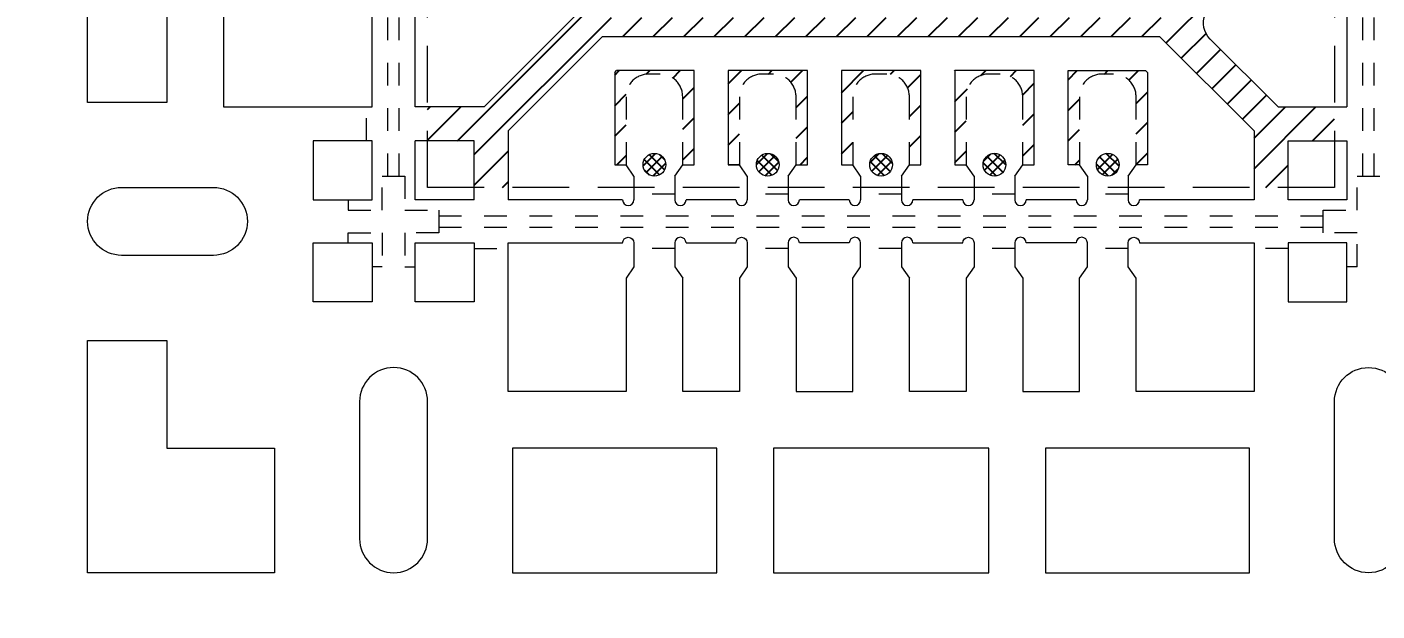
# Model space of a CAD drawing. Header units: millimetres. Extents: x -176 to -53, y -166 to -6.
# Drawn here: x -146.21 to -140.25, y -89.46 to -86.88 of the extents above; entities that cross this region are included whole.
import ezdxf

# ---------------------------------------------------------------- set-up
doc = ezdxf.new("R2010")
doc.units = ezdxf.units.MM
for name, pattern in [('DASHED', [0.75, 0.5, -0.25]), ('HIDDEN', [0.375, 0.25, -0.125]), ('HIDDEN2', [0.1875, 0.125, -0.0625])]:
    doc.linetypes.add(name, pattern=pattern)
doc.layers.get('Defpoints').update_dxf_attribs({"lineweight": 18})
for name, color, linetype, lineweight in [('1', 7, 'Continuous', 18), ('1D', 4, 'Continuous', 18), ('2D', 4, 'Continuous', 18), ('PKG', 6, 'HIDDEN', 9), ('引线框架', 7, 'Continuous', 20)]:
    doc.layers.add(name, color=color, linetype=linetype, lineweight=lineweight)
for name, color, linetype in [('HALF ETCH ON TOP SIDE', 6, 'Continuous'), ('HATCH', 4, 'Continuous'), ('标注', 4, 'Continuous')]:
    doc.layers.add(name, color=color, linetype=linetype)
doc.styles.add('宋体', font='SimSun.ttf')
doc.dimstyles.new('St. ZB', dxfattribs={"dimtxt": 1.25, "dimasz": 0.8, "dimexe": 0.3, "dimexo": 0.2, "dimgap": 0.3, "dimtad": 0, "dimdec": 3, "dimzin": 0, "dimdsep": 46, "dimtxsty": '宋体', "dimcen": 0.09, "dimdle": 1.6, "dimclrd": 7, "dimclre": 1, "dimclrt": 256, "dimadec": 0, "dimazin": 0, "dimtfac": 1, "dimtdec": 3, "dimtmove": 0, "dimatfit": 3, "dimfxl": 1, "dimtolj": 1, "dimtzin": 0, "dimarcsym": 0})
pattern_1 = [(45, (-191.68527, -94.89044), (-0.06735192, 0.06735192), [])]

# ---------------------------------------------------------------- blocks, each defined once
blk = doc.blocks.new('*D37')
at = {"layer": 'Defpoints', "color": 0, "transparency": 16777216}
for p in [(2203.7106, 712.4524), (2158.4985, 638.9782), (2164.9663, 638.9644)]:
    blk.add_point(p, dxfattribs=at)
at = {"layer": '标注', "color": 4, "linetype": 'Continuous', "lineweight": 5, "transparency": 16777216}
for p, q in [((2160.0985, 638.9782), (2158.4985, 638.9782)), ((2161.6985, 638.9644), (2160.0985, 638.9782)), ((2164.4663, 638.9644), (2161.6985, 638.9644))]:
    blk.add_line(p, q, dxfattribs=at)
at = {"layer": '标注', "lineweight": 0, "transparency": 16777216, "insert": (2149.7907, 638.9782), "char_height": 1.25, "attachment_point": 5, "style": '宋体'}
blk.add_mtext('\\A1;73.4880%%p0.300 TAPE', dxfattribs=at)
blk = doc.blocks.new('*D38')
at = {"layer": 'Defpoints', "color": 0, "transparency": 16777216}
for p in [(2203.7106, 712.4524), (2165.4606, 635.9644), (2158.5773, 635.9498)]:
    blk.add_point(p, dxfattribs=at)
at = {"layer": '标注', "color": 4, "linetype": 'Continuous', "lineweight": 5, "transparency": 16777216}
for p, q in [((2161.7773, 635.9644), (2160.1773, 635.9498)), ((2164.9606, 635.9644), (2161.7773, 635.9644)), ((2160.1773, 635.9498), (2158.5773, 635.9498))]:
    blk.add_line(p, q, dxfattribs=at)
at = {"layer": '标注', "lineweight": 0, "transparency": 16777216, "insert": (2155.704, 635.9498), "char_height": 1.25, "attachment_point": 5, "style": '宋体'}
blk.add_mtext('\\A1;76.488', dxfattribs=at)
blk = doc.blocks.new('*D47')
at = {"layer": 'Defpoints', "color": 0, "transparency": 16777216}
for p in [(2203.7106, 712.4524), (2168.9606, 639.9644), (2167.6683, 632.4048)]:
    blk.add_point(p, dxfattribs=at)
at = {"layer": '标注', "color": 4, "linetype": 'Continuous', "lineweight": 5, "transparency": 16777216}
for p, q in [((2168.9606, 639.4644), (2168.9606, 635.6048)), ((2168.9606, 635.6048), (2167.6683, 634.0048)), ((2167.6683, 634.0048), (2167.6683, 632.4048))]:
    blk.add_line(p, q, dxfattribs=at)
at = {"layer": '标注', "lineweight": 0, "transparency": 16777216, "insert": (2167.6683, 629.521), "char_height": 1.25, "attachment_point": 5, "rotation": 90, "style": '宋体'}
blk.add_mtext('\\A1;34.750', dxfattribs=at)

msp = doc.modelspace()

# ---------------------------------------------------------------- hatches: boundary and pattern name
at = {"layer": 'HALF ETCH ON TOP SIDE'}
h = msp.add_hatch(dxfattribs=at)
h.set_pattern_fill('ANSI37', color=6, scale=0.01)
h.set_pattern_definition([(45, (-180.875557, -95.067293), (-0.02245064, 0.02245064), []), (135, (-180.875557, -95.067293), (-0.02245064, -0.02245064), [])])
h.paths.add_polyline_path([(-143.4888, -87.4903, -1), (-143.3888, -87.4903, -1)])
h.paths.add_polyline_path([(-142.9888, -87.4903, -1), (-142.8888, -87.4903, -1)])
h.paths.add_polyline_path([(-142.4888, -87.4903, -1), (-142.3888, -87.4903, -1)])
h.paths.add_polyline_path([(-141.8888, -87.4903, -1), (-141.9888, -87.4903, -1)])
h.paths.add_polyline_path([(-141.4888, -87.4903, -1), (-141.3888, -87.4903, -1)])
at = {"layer": 'HATCH'}
h = msp.add_hatch(dxfattribs=at)
h.set_pattern_fill('ANSI31', color=256, scale=0.03)
h.set_pattern_definition(pattern_1)
h.paths.add_polyline_path([(-144.4388, -83.7953), (-144.2548, -83.7953), (-144.2338, -83.7742), (-144.2338, -83.5903), (-144.0838, -83.5903), (-144.0838, -83.8393), (-143.6675, -84.2553), (-141.6138, -84.2553), (-141.6138, -83.6903), (-141.5638, -83.6903), (-141.5638, -83.9903, 0.414214), (-141.4638, -84.0903), (-141.4138, -84.0903, 0.414214), (-141.3138, -83.9903), (-141.3138, -83.6903), (-141.2638, -83.6903), (-141.2638, -84.0677, 0.668127), (-141.0931, -84.1384), (-140.7938, -83.8393), (-140.7938, -83.5903), (-140.6438, -83.5903), (-140.6438, -83.7953), (-140.4388, -83.7953), (-140.4388, -83.9453), (-140.6877, -83.9453), (-140.9872, -84.2446, 0.66823), (-140.9165, -84.4153), (-140.5388, -84.4153), (-140.5388, -84.4653), (-140.8388, -84.4653, 0.414214), (-140.9388, -84.5653), (-140.9388, -84.6153, 0.414214), (-140.8388, -84.7153), (-140.5388, -84.7153), (-140.5388, -84.7653), (-140.8138, -84.7653), (-140.8138, -84.9153), (-140.5388, -84.9153), (-140.5388, -84.9653), (-140.8388, -84.9653, 0.414214), (-140.9388, -85.0653), (-140.9388, -85.1153, 0.414214), (-140.8388, -85.2153), (-140.5388, -85.2153), (-140.5388, -85.2653), (-141.1038, -85.2653), (-141.1038, -85.9153), (-140.5388, -85.9153), (-140.5388, -85.9653), (-140.8388, -85.9653, 0.414214), (-140.9388, -86.0653), (-140.9388, -86.1153, 0.414214), (-140.8388, -86.2153), (-140.5388, -86.2153), (-140.5388, -86.2653), (-140.8138, -86.2653), (-140.8138, -86.4153), (-140.5388, -86.4153), (-140.5388, -86.4653), (-140.8388, -86.4653, 0.414214), (-140.9388, -86.5653), (-140.9388, -86.6153, 0.414214), (-140.8388, -86.7153), (-140.5388, -86.7153), (-140.5388, -86.7653), (-140.9165, -86.7653, 0.66823), (-140.9872, -86.9361), (-140.6877, -87.2353), (-140.4388, -87.2353), (-140.4388, -87.3853), (-140.6438, -87.3853), (-140.6438, -87.5903), (-140.7938, -87.5903), (-140.7938, -87.3414), (-141.21, -86.9253), (-143.6675, -86.9253), (-144.0838, -87.3414), (-144.0838, -87.5903), (-144.2338, -87.5903), (-144.2338, -87.3853), (-144.4388, -87.3853), (-144.4388, -87.2353), (-144.1898, -87.2353), (-143.7738, -86.8195), (-143.7738, -86.2653), (-144.3388, -86.2653), (-144.3388, -86.2153), (-144.0388, -86.2153, 0.414214), (-143.9388, -86.1153), (-143.9388, -86.0653, 0.414214), (-144.0388, -85.9653), (-144.3388, -85.9653), (-144.3388, -85.9153), (-143.7738, -85.9153), (-143.7738, -85.2653), (-144.3388, -85.2653), (-144.3388, -85.2153), (-144.0388, -85.2153, 0.414214), (-143.9388, -85.1153), (-143.9388, -85.0653, 0.414214), (-144.0388, -84.9653), (-144.3388, -84.9653), (-144.3388, -84.9153), (-143.7738, -84.9153), (-143.7738, -84.3612), (-144.1898, -83.9453), (-144.4388, -83.9453)])
h.paths.add_polyline_path([(-143.6888, -84.6403), (-143.6888, -86.8403), (-141.1888, -86.8403), (-141.1888, -84.3403), (-143.3888, -84.3403)], flags=16)
h = msp.add_hatch(dxfattribs=at)
h.set_pattern_fill('ANSI31', color=256, scale=0.03)
h.set_pattern_definition(pattern_1)
h.paths.add_polyline_path([(-143.1138, -84.1053), (-143.1138, -83.6903), (-143.0638, -83.6903), (-143.0638, -83.9903, 0.414214), (-142.9638, -84.0903), (-142.9138, -84.0903, 0.414214), (-142.8138, -83.9903), (-142.8138, -83.6903), (-142.7638, -83.6903), (-142.7638, -84.1053)])
h.paths.add_polyline_path([(-143.6138, -83.6903), (-143.6138, -84.0969), (-143.6054, -84.1053), (-143.2638, -84.1053), (-143.2638, -83.6903), (-143.3138, -83.6903), (-143.3138, -83.9903, -0.414214), (-143.4138, -84.0903), (-143.4638, -84.0903, -0.414214), (-143.5638, -83.9903), (-143.5638, -83.6903)])
h.paths.add_polyline_path([(-142.6138, -84.1053), (-142.6138, -83.6903), (-142.5638, -83.6903), (-142.5638, -83.9903, 0.414214), (-142.4638, -84.0903), (-142.4138, -84.0903, 0.414214), (-142.3138, -83.9903), (-142.3138, -83.6903), (-142.2638, -83.6903), (-142.2638, -84.1053)])
h.paths.add_polyline_path([(-140.9538, -85.4153), (-140.9538, -85.7653), (-140.5388, -85.7653), (-140.5388, -85.7153), (-140.8388, -85.7153, -0.414214), (-140.9388, -85.6153), (-140.9388, -85.5653, -0.414214), (-140.8388, -85.4653), (-140.5388, -85.4653), (-140.5388, -85.4153)])
h.paths.add_polyline_path([(-142.1138, -83.6903), (-142.1138, -84.1053), (-141.7638, -84.1053), (-141.7638, -83.6903), (-141.8138, -83.6903), (-141.8138, -83.9903, -0.414214), (-141.9138, -84.0903), (-141.9638, -84.0903, -0.414214), (-142.0638, -83.9903), (-142.0638, -83.6903)])
h.paths.add_polyline_path([(-142.6138, -87.0753), (-142.6138, -87.4903), (-142.5638, -87.4903), (-142.5638, -87.1903, -0.414214), (-142.4638, -87.0903), (-142.4138, -87.0903, -0.414214), (-142.3138, -87.1903), (-142.3138, -87.4903), (-142.2638, -87.4903), (-142.2638, -87.0753)])
h.paths.add_polyline_path([(-141.6138, -87.4903), (-141.6138, -87.0753), (-141.2722, -87.0753), (-141.2638, -87.0837), (-141.2638, -87.4903), (-141.3138, -87.4903), (-141.3138, -87.1903, 0.414214), (-141.4138, -87.0903), (-141.4638, -87.0903, 0.414214), (-141.5638, -87.1903), (-141.5638, -87.4903)])
h.paths.add_polyline_path([(-142.1138, -87.0753), (-142.1138, -87.4903), (-142.0638, -87.4903), (-142.0638, -87.1903, -0.414214), (-141.9638, -87.0903), (-141.9138, -87.0903, -0.414214), (-141.8138, -87.1903), (-141.8138, -87.4903), (-141.7638, -87.4903), (-141.7638, -87.0753)])
h.paths.add_polyline_path([(-143.1138, -87.0753), (-143.1138, -87.4903), (-143.0638, -87.4903), (-143.0638, -87.1903, -0.414214), (-142.9638, -87.0903), (-142.9138, -87.0903, -0.414214), (-142.8138, -87.1903), (-142.8138, -87.4903), (-142.7638, -87.4903), (-142.7638, -87.0753)])
h.paths.add_polyline_path([(-144.3388, -86.4653), (-144.0388, -86.4653, -0.414214), (-143.9388, -86.5653), (-143.9388, -86.6153, -0.414214), (-144.0388, -86.7153), (-144.3388, -86.7153), (-144.3388, -86.7653), (-143.9322, -86.7653), (-143.9238, -86.7569), (-143.9238, -86.4153), (-144.3388, -86.4153)])
h.paths.add_polyline_path([(-143.6138, -87.0837), (-143.6138, -87.4903), (-143.5638, -87.4903), (-143.5638, -87.1903, -0.414214), (-143.4638, -87.0903), (-143.4138, -87.0903, -0.414214), (-143.3138, -87.1903), (-143.3138, -87.4903), (-143.2638, -87.4903), (-143.2638, -87.0753), (-143.6054, -87.0753)])
h.paths.add_polyline_path([(-144.3388, -85.4653), (-144.3388, -85.4153), (-143.9238, -85.4153), (-143.9238, -85.7653), (-144.3388, -85.7653), (-144.3388, -85.7153), (-144.0388, -85.7153, 0.414214), (-143.9388, -85.6153), (-143.9388, -85.5653, 0.414214), (-144.0388, -85.4653)])
h.paths.add_polyline_path([(-144.3388, -84.4653), (-144.3388, -84.4153), (-143.9322, -84.4153), (-143.9238, -84.4237), (-143.9238, -84.7653), (-144.3388, -84.7653), (-144.3388, -84.7153), (-144.0388, -84.7153, 0.414214), (-143.9388, -84.6153), (-143.9388, -84.5653, 0.414214), (-144.0388, -84.4653)])

# ---------------------------------------------------------------- linework, layer by layer
at = {"lineweight": 0, "ltscale": 10, "elevation": -0.0291}
for points in [[(-145.5888, -86.3153), (-145.5888, -87.2153), (-145.9388, -87.2153), (-145.9388, -86.3153)], [(-144.0638, -88.7403), (-144.0638, -89.2903), (-143.1638, -89.2903), (-143.1638, -88.7403)], [(-142.9138, -88.7403), (-142.9138, -89.2903), (-141.9638, -89.2903), (-141.9638, -88.7403)], [(-141.7138, -88.7403), (-141.7138, -89.2903), (-140.8138, -89.2903), (-140.8138, -88.7403)]]:
    msp.add_lwpolyline(points, close=True, dxfattribs=at)
for points in [[(-145.3838, -87.8903), (-145.7888, -87.8903, -1), (-145.7888, -87.5903), (-145.3838, -87.5903, -1)], [(-144.7388, -88.5353), (-144.7388, -89.1403, 1), (-144.4388, -89.1403), (-144.4388, -88.5353, 1)], [(-140.1388, -88.5353), (-140.1388, -89.1403, -1), (-140.4388, -89.1403), (-140.4388, -88.5353, -1)]]:
    msp.add_lwpolyline(points, format="xyb", close=True, dxfattribs=at)
at = {"lineweight": 0, "elevation": -0.0291}
msp.add_lwpolyline([(-145.1138, -88.7403), (-145.1138, -89.2903), (-145.9388, -89.2903), (-145.9388, -88.2653), (-145.5888, -88.2653), (-145.5888, -88.7403)], close=True, dxfattribs=at)
at = {"layer": '1', "lineweight": 13}
for p, q in [((-144.1898, -87.2353, -0.0291), (-144.4938, -87.2353, -0.0291)), ((-140.6877, -87.2353, -0.0291), (-140.3838, -87.2353, -0.0291)), ((-144.0838, -87.3414, -0.0291), (-144.0838, -87.6453, -0.0291)), ((-140.7938, -87.3414, -0.0291), (-140.7938, -87.6453, -0.0291)), ((-144.4938, -87.6453, -0.0291), (-144.4938, -87.3853, -0.0291)), ((-144.2338, -87.6453, -0.0291), (-144.4938, -87.6453, -0.0291))]:
    msp.add_line(p, q, dxfattribs=at)
at = {"layer": '1', "lineweight": 0, "elevation": -0.0291}
for points in [[(-144.8388, -86.7153), (-145.3388, -86.7153), (-145.3388, -87.2353), (-144.6838, -87.2353), (-144.6838, -86.7303, 1), (-144.6838, -86.6803), (-144.7888, -86.6803)], [(-143.5288, -87.8353), (-143.5288, -87.9403), (-143.5638, -87.9903), (-143.5638, -88.4903), (-144.0838, -88.4903), (-144.0838, -87.8353), (-143.5788, -87.8353, -1)], [(-141.2988, -87.8353), (-140.7938, -87.8353), (-140.7938, -88.4903), (-141.3138, -88.4903), (-141.3138, -87.9903), (-141.3488, -87.9403), (-141.3488, -87.8353, -1)]]:
    msp.add_lwpolyline(points, format="xyb", close=True, dxfattribs=at)
for points in [[(-144.6838, -87.3853), (-144.9438, -87.3853), (-144.9438, -87.6453), (-144.6838, -87.6453)], [(-144.9438, -87.8353), (-144.6838, -87.8353), (-144.6838, -88.0953), (-144.9438, -88.0953)], [(-144.2338, -87.8353), (-144.2338, -88.0953), (-144.4938, -88.0953), (-144.4938, -87.8353)], [(-140.6438, -87.8353), (-140.6438, -88.0953), (-140.3838, -88.0953), (-140.3838, -87.8353)]]:
    msp.add_lwpolyline(points, close=True, dxfattribs=at)
at = {"layer": '1', "lineweight": 13, "elevation": -0.0291}
msp.add_lwpolyline([(-144.2338, -87.6453), (-144.2338, -87.3853), (-144.4938, -87.3853)], dxfattribs=at)
msp.add_lwpolyline([(-140.6438, -87.6453), (-140.6438, -87.3853), (-140.3838, -87.3853), (-140.3838, -87.6453)], close=True, dxfattribs=at)
at = {"layer": '1', "color": 7, "lineweight": 0, "elevation": -0.0291}
for points in [[(-143.2988, -87.8353, 1), (-143.3488, -87.8353), (-143.3488, -87.9403), (-143.3138, -87.9903)], [(-142.2988, -87.8353, 1), (-142.3488, -87.8353), (-142.3488, -87.9403), (-142.3138, -87.9903)]]:
    msp.add_lwpolyline(points, format="xyb", dxfattribs=at)
at = {"layer": '1', "lineweight": 0, "elevation": -0.0291}
for points in [[(-143.2988, -87.8353), (-143.0788, -87.8353, -1), (-143.0288, -87.8353), (-143.0288, -87.9403), (-143.0638, -87.9903), (-143.0638, -88.4903), (-143.3138, -88.4903), (-143.3138, -87.9903)], [(-142.2988, -87.8353), (-142.0788, -87.8353, -1), (-142.0288, -87.8353), (-142.0288, -87.9403), (-142.0638, -87.9903), (-142.0638, -88.4903), (-142.3138, -88.4903), (-142.3138, -87.9903)]]:
    msp.add_lwpolyline(points, format="xyb", dxfattribs=at)
at = {"layer": '1', "color": 7, "lineweight": 0, "elevation": -0.0291}
for points in [[(-142.5288, -87.8353, 1), (-142.5788, -87.8353), (-142.7988, -87.8353, 1), (-142.8488, -87.8353), (-142.8488, -87.9403), (-142.8138, -87.9903), (-142.8138, -88.4903), (-142.5638, -88.4903), (-142.5638, -87.9903), (-142.5288, -87.9403)], [(-141.5288, -87.8353, 1), (-141.5788, -87.8353), (-141.7988, -87.8353, 1), (-141.8488, -87.8353), (-141.8488, -87.9403), (-141.8138, -87.9903), (-141.8138, -88.4903), (-141.5638, -88.4903), (-141.5638, -87.9903), (-141.5288, -87.9403)]]:
    msp.add_lwpolyline(points, format="xyb", close=True, dxfattribs=at)
at = {"layer": '1D', "color": 4, "linetype": 'HIDDEN2', "lineweight": 0}
msp.add_line((-140.3388, -87.9403, -0.0291), (-140.3838, -87.9403, -0.0291), dxfattribs=at)
at = {"layer": '1D', "linetype": 'HIDDEN', "ltscale": 0.1, "elevation": -0.0291}
for points in [[(-143.3138, -87.4903), (-143.3138, -87.1903, 0.414214), (-143.4138, -87.0903), (-143.4638, -87.0903, 0.414214), (-143.5638, -87.1903), (-143.5638, -87.4903)], [(-142.8138, -87.4903), (-142.8138, -87.1903, 0.414214), (-142.9138, -87.0903), (-142.9638, -87.0903, 0.414214), (-143.0638, -87.1903), (-143.0638, -87.4903)], [(-142.3138, -87.4903), (-142.3138, -87.1903, 0.414214), (-142.4138, -87.0903), (-142.4638, -87.0903, 0.414214), (-142.5638, -87.1903), (-142.5638, -87.4903)], [(-141.8138, -87.4903), (-141.8138, -87.1903, 0.414214), (-141.9138, -87.0903), (-141.9638, -87.0903, 0.414214), (-142.0638, -87.1903), (-142.0638, -87.4903)], [(-141.3138, -87.4903), (-141.3138, -87.1903, 0.414214), (-141.4138, -87.0903), (-141.4638, -87.0903, 0.414214), (-141.5638, -87.1903), (-141.5638, -87.4903)]]:
    msp.add_lwpolyline(points, format="xyb", dxfattribs=at)
at = {"layer": '1D', "linetype": 'HIDDEN', "lineweight": 0, "ltscale": 0.1, "elevation": -0.0291}
for points in [[(-144.7088, -87.3853), (-144.7088, -87.2353)], [(-144.2338, -87.8603), (-144.0838, -87.8603)], [(-143.3488, -87.8603), (-143.5288, -87.8603)], [(-142.8488, -87.8603), (-143.0288, -87.8603)], [(-142.3488, -87.8603), (-142.5288, -87.8603)], [(-141.8488, -87.8603), (-142.0288, -87.8603)], [(-141.3488, -87.8603), (-141.5288, -87.8603)], [(-140.6438, -87.8603), (-140.7938, -87.8603)]]:
    msp.add_lwpolyline(points, dxfattribs=at)
at = {"layer": '1D', "linetype": 'HIDDEN', "ltscale": 0.1, "elevation": -0.0291}
for points in [[(-143.3488, -87.6203), (-143.5288, -87.6203)], [(-142.8488, -87.6203), (-143.0288, -87.6203)], [(-142.3488, -87.6203), (-142.5288, -87.6203)], [(-141.8488, -87.6203), (-142.0288, -87.6203)], [(-141.3488, -87.6203), (-141.5288, -87.6203)]]:
    msp.add_lwpolyline(points, dxfattribs=at)
at = {"layer": '2D', "color": 4, "linetype": 'HIDDEN', "lineweight": 0, "ltscale": 0.05}
for p, q in [((-144.6138, -87.5403, -0.0291), (-144.6138, -83.6403, -0.0291)), ((-144.5638, -87.5403, -0.0291), (-144.5638, -83.6403, -0.0291)), ((-140.3138, -87.5403, -0.0291), (-140.3138, -83.6403, -0.0291)), ((-140.2638, -87.5403, -0.0291), (-140.2638, -83.6403, -0.0291)), ((-140.3388, -87.5403, -0.0291), (-140.2388, -87.5403, -0.0291)), ((-140.3388, -87.6903, -0.0291), (-140.3388, -87.5403, -0.0291)), ((-140.3388, -87.5403, -0.0291), (-140.2388, -87.5403, -0.0291)), ((-140.3388, -87.6903, -0.0291), (-140.3388, -87.5403, -0.0291)), ((-140.4888, -87.7903, -0.0291), (-140.4888, -87.6903, -0.0291)), ((-140.4888, -87.6903, -0.0291), (-140.3388, -87.6903, -0.0291)), ((-140.4888, -87.7903, -0.0291), (-140.4888, -87.6903, -0.0291)), ((-140.4888, -87.6903, -0.0291), (-140.3388, -87.6903, -0.0291)), ((-144.3888, -87.7153, -0.0291), (-140.4888, -87.7153, -0.0291)), ((-144.3888, -87.7653, -0.0291), (-140.4888, -87.7653, -0.0291)), ((-140.3388, -87.7903, -0.0291), (-140.4888, -87.7903, -0.0291)), ((-140.3388, -87.7903, -0.0291), (-140.4888, -87.7903, -0.0291)), ((-140.3388, -87.9403, -0.0291), (-140.3388, -87.7903, -0.0291)), ((-140.3388, -87.9403, -0.0291), (-140.3388, -87.7903, -0.0291)), ((-140.3388, -87.9403, -0.0291), (-140.3838, -87.9403, -0.0291))]:
    msp.add_line(p, q, dxfattribs=at)
at = {"layer": '2D', "color": 4, "linetype": 'HIDDEN', "lineweight": 0, "ltscale": 0.05, "elevation": -0.0291}
for points in [[(-144.7888, -87.6453), (-144.7888, -87.6903), (-144.6388, -87.6903), (-144.6388, -87.5403), (-144.5388, -87.5403), (-144.5388, -87.6903), (-144.3888, -87.6903), (-144.3888, -87.7903), (-144.5388, -87.7903), (-144.5388, -87.9403), (-144.4938, -87.9403)], [(-144.7888, -87.6453), (-144.7888, -87.6903), (-144.6388, -87.6903), (-144.6388, -87.5403), (-144.5388, -87.5403), (-144.5388, -87.6903), (-144.3888, -87.6903), (-144.3888, -87.7903), (-144.5388, -87.7903), (-144.5388, -87.9403), (-144.4938, -87.9403)], [(-144.7888, -87.8353), (-144.7888, -87.7903), (-144.6388, -87.7903), (-144.6388, -87.9403), (-144.6838, -87.9403)], [(-144.7888, -87.8353), (-144.7888, -87.7903), (-144.6388, -87.7903), (-144.6388, -87.9403), (-144.6838, -87.9403)]]:
    msp.add_lwpolyline(points, dxfattribs=at)
at = {"layer": 'PKG', "color": 2, "linetype": 'DASHED', "lineweight": 0, "ltscale": 0.5, "elevation": -0.0291}
msp.add_lwpolyline([(-140.4388, -87.5903), (-144.4388, -87.5903), (-144.4388, -83.5903), (-140.4388, -83.5903)], close=True, dxfattribs=at)
at = {"layer": '引线框架'}
for p, q in [((-144.4938, -87.2353, -0.0291), (-144.4938, -86.7303, -0.0291)), ((-140.3838, -86.7303, -0.0291), (-140.3838, -87.2353, -0.0291)), ((-144.1898, -87.2353, -0.0291), (-143.7738, -86.8195, -0.0291)), ((-144.0838, -87.3414, -0.0291), (-143.6675, -86.9253, -0.0291)), ((-143.6675, -86.9253, -0.0291), (-141.21, -86.9253, -0.0291)), ((-140.7938, -87.3414, -0.0291), (-141.21, -86.9253, -0.0291)), ((-143.6138, -87.0837, -0.0291), (-143.6054, -87.0753, -0.0291)), ((-141.2638, -87.0837, -0.0291), (-141.2722, -87.0753, -0.0291)), ((-143.5288, -87.5403, -0.0291), (-143.5638, -87.4903, -0.0291)), ((-143.3488, -87.5403, -0.0291), (-143.3138, -87.4903, -0.0291)), ((-143.0638, -87.4903, -0.0291), (-143.1138, -87.4903, -0.0291)), ((-143.0288, -87.5403, -0.0291), (-143.0638, -87.4903, -0.0291)), ((-142.8488, -87.5403, -0.0291), (-142.8138, -87.4903, -0.0291)), ((-142.8138, -87.4903, -0.0291), (-142.7638, -87.4903, -0.0291)), ((-142.5288, -87.5403, -0.0291), (-142.5638, -87.4903, -0.0291)), ((-142.3488, -87.5403, -0.0291), (-142.3138, -87.4903, -0.0291)), ((-142.0288, -87.5403, -0.0291), (-142.0638, -87.4903, -0.0291)), ((-141.8488, -87.5403, -0.0291), (-141.8138, -87.4903, -0.0291)), ((-141.5288, -87.5403, -0.0291), (-141.5638, -87.4903, -0.0291)), ((-141.3488, -87.5403, -0.0291), (-141.3138, -87.4903, -0.0291)), ((-143.5288, -87.5403, -0.0291), (-143.5288, -87.6453, -0.0291)), ((-143.3488, -87.5403, -0.0291), (-143.3488, -87.6453, -0.0291)), ((-143.0288, -87.5403, -0.0291), (-143.0288, -87.6453, -0.0291)), ((-142.8488, -87.5403, -0.0291), (-142.8488, -87.6453, -0.0291)), ((-142.5288, -87.5403, -0.0291), (-142.5288, -87.6453, -0.0291)), ((-142.3488, -87.5403, -0.0291), (-142.3488, -87.6453, -0.0291)), ((-142.0288, -87.5403, -0.0291), (-142.0288, -87.6453, -0.0291)), ((-141.8488, -87.5403, -0.0291), (-141.8488, -87.6453, -0.0291)), ((-141.5288, -87.5403, -0.0291), (-141.5288, -87.6453, -0.0291)), ((-141.3488, -87.5403, -0.0291), (-141.3488, -87.6453, -0.0291)), ((-143.5788, -87.6453, -0.0291), (-144.0838, -87.6453, -0.0291)), ((-143.0788, -87.6453, -0.0291), (-143.2988, -87.6453, -0.0291)), ((-142.5788, -87.6453, -0.0291), (-142.7988, -87.6453, -0.0291)), ((-142.0788, -87.6453, -0.0291), (-142.2988, -87.6453, -0.0291)), ((-141.5788, -87.6453, -0.0291), (-141.7988, -87.6453, -0.0291)), ((-140.7938, -87.6453, -0.0291), (-141.2988, -87.6453, -0.0291))]:
    msp.add_line(p, q, dxfattribs=at)
at = {"layer": '引线框架', "elevation": -0.0291}
msp.add_lwpolyline([(-140.6877, -87.2353), (-140.9872, -86.9361, -0.66823), (-140.9165, -86.7653), (-140.5388, -86.7653), (-140.5388, -86.7153)], format="xyb", dxfattribs=at)
for points in [[(-143.6138, -87.0837), (-143.6138, -87.4903), (-143.5638, -87.4903)], [(-143.3138, -87.4903), (-143.2638, -87.4903), (-143.2638, -87.0753), (-143.6054, -87.0753)], [(-142.8138, -87.4903), (-142.7638, -87.4903), (-142.7638, -87.0753), (-143.1138, -87.0753), (-143.1138, -87.4903), (-143.0638, -87.4903)], [(-142.3138, -87.4903), (-142.2638, -87.4903), (-142.2638, -87.0753), (-142.6138, -87.0753), (-142.6138, -87.4903), (-142.5638, -87.4903)], [(-141.8138, -87.4903), (-141.7638, -87.4903), (-141.7638, -87.0753), (-142.1138, -87.0753), (-142.1138, -87.4903), (-142.0638, -87.4903)], [(-141.5638, -87.4903), (-141.6138, -87.4903), (-141.6138, -87.0753), (-141.2722, -87.0753)], [(-141.2638, -87.0837), (-141.2638, -87.4903), (-141.3138, -87.4903)]]:
    msp.add_lwpolyline(points, dxfattribs=at)
at = {"layer": '引线框架'}
for centre in [(-143.4388, -87.4903, -0.0291), (-142.9388, -87.4903, -0.0291), (-142.4388, -87.4903, -0.0291), (-141.9388, -87.4903, -0.0291), (-141.4388, -87.4903, -0.0291)]:
    msp.add_circle(centre, 0.05, dxfattribs=at)
for centre in [(-143.5538, -87.6453, -0.0291), (-143.3238, -87.6453, -0.0291), (-143.0538, -87.6453, -0.0291), (-142.8238, -87.6453, -0.0291), (-142.5538, -87.6453, -0.0291), (-142.3238, -87.6453, -0.0291), (-142.0538, -87.6453, -0.0291), (-141.8238, -87.6453, -0.0291), (-141.5538, -87.6453, -0.0291), (-141.3238, -87.6453, -0.0291)]:
    msp.add_arc(centre, 0.025, 180, 0, dxfattribs=at)

# ---------------------------------------------------------------- dimensions: what is measured, and where the dimension line sits
at = {"layer": '标注', "lineweight": 0}
dim = msp.add_ordinate_dim(feature_location=(-151.0331, -91.4903, -0.0291), offset=(-6.4678, 0.0137), dtype=0, origin=(-112.2888, -18.0023, -0.0291), text='73.4880%%p0.300 TAPE', dimstyle='St. ZB', override={"dimexo": 0.5, "dimtxsty": '宋体', "dimsah": 1, "dimclrd": 1, "dimclre": 4, "dimlwe": 5}, dxfattribs=at)
dim.commit()
dim.dimension.update_dxf_attribs({"geometry": '*D37', "text_midpoint": (-166.2087, -91.4766, -0.0291), "insert": (-2315.9994, -730.4548, -0.0291)})
for feature_location, offset, dtype, override, picture, middle in [((-150.5388, -94.4903, -0.0291), (-6.8833, -0.0147), 0, {"dimexo": 0.5, "dimtxsty": '宋体', "dimsah": 1, "dimclrd": 1, "dimclre": 4, "dimlwe": 5}, '*D38', (-160.2954, -94.505, -0.0291)), ((-147.0388, -90.4903, -0.0291), (-1.2923, -7.5597), 1, {"dimexo": 0.5, "dimsah": 1, "dimclrd": 1, "dimclre": 4, "dimlwe": 5}, '*D47', (-148.331, -100.9338, -0.0291))]:
    dim = msp.add_ordinate_dim(feature_location=feature_location, offset=offset, dtype=dtype, origin=(-112.2888, -18.0023, -0.0291), dimstyle='St. ZB', override=override, dxfattribs=at)
    dim.commit()
    dim.dimension.update_dxf_attribs({"geometry": picture, "text_midpoint": middle, "insert": (-2315.9994, -730.4548, -0.0291)})

doc.saveas('drawing.dxf')
